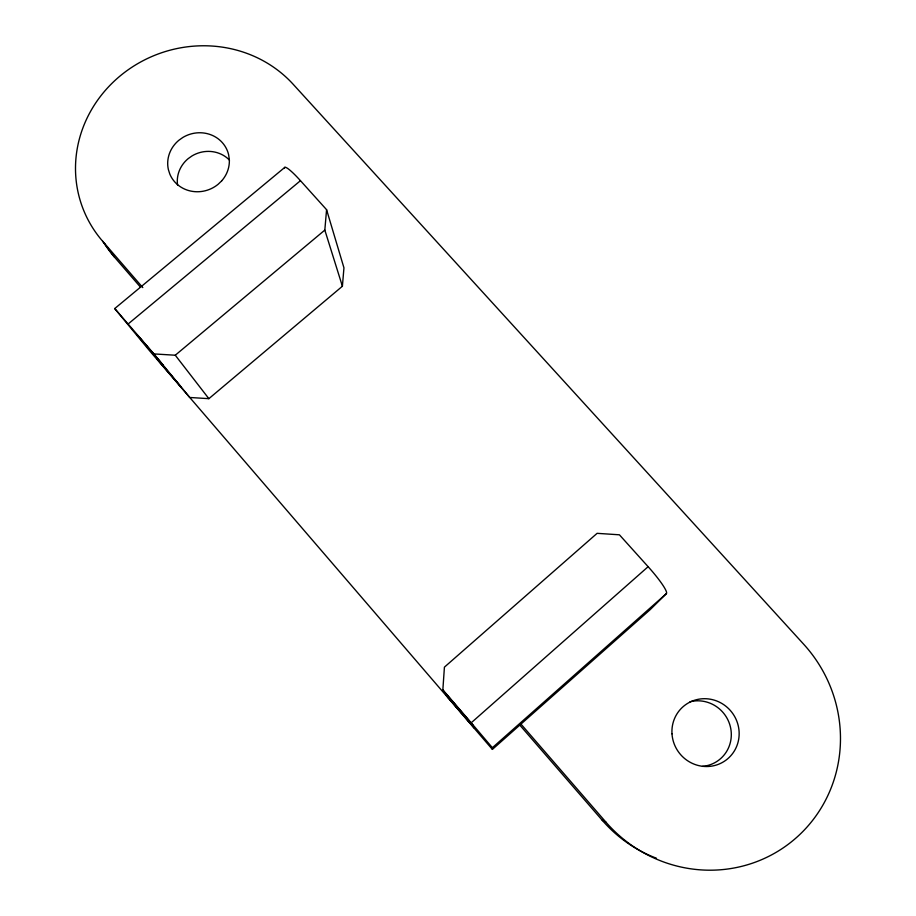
<?xml version="1.0" encoding="UTF-8"?>
<svg xmlns="http://www.w3.org/2000/svg" width="916" height="916" viewBox="0 0 916 916"><rect width="100%" height="100%" fill="white"/><g stroke="black" fill="none" stroke-linecap="round" stroke-linejoin="round"><path stroke-width="1.37" d="M448.313 698.141L442.852 689.817L444.42 667.146L597.106 533.33L619.411 534.807L648.127 566.695A31.373 4.351 48.2 0 1 666.401 593.614L650.177 609.644L492.384 749.391L149.526 350.691L114.718 308.577L284.899 167.296M114.706 308.52L153.922 353.92L189.749 397.475L208.871 398.666L342.401 286.239L343.947 267.838L326.577 209.684L300.459 180.681A29.873 3.916 50.5 0 0 284.51 168.429M342.401 286.239L324.825 230.088L326.577 209.684M492.384 749.391L492.373 747.719L666.401 593.614M492.373 747.719L471.213 722.793L648.127 566.695M153.922 353.92L175.277 355.225L324.825 230.088M128.16 323.966L300.459 180.681M519.796 725.083L602.213 820.244L605.842 822.053A137.205 132.98 53.2 0 0 797.092 837.018A137.205 132.98 53.2 0 0 803.71 644.257L293.154 84.261A124.221 117.133 -20.8 0 0 120.488 75.65A124.221 117.133 -20.8 0 0 102.661 241.263L114.26 256.858L140.48 287.132M102.661 241.263L142.804 287.601M520.964 724.087L605.842 822.053M143.331 341.966L137.389 335.199L163.243 365.358L146.434 345.561M465.11 717.411L474.328 727.957L448.703 698.164L461.836 713.61M442.852 689.817L471.213 722.793M175.277 355.225L208.871 398.666M690.011 701.77A33.194 32.197 53.6 0 1 730.705 728.277A33.194 32.197 53.6 0 1 702.492 766.383M177.567 185.043A30.136 28.476 -20.9 0 1 188.215 158.605L192.051 155.903A30.136 28.476 -20.9 0 1 229.481 160.117M656.451 858.235A132.797 128.79 53.7 0 1 602.213 820.244M114.26 256.858A120.546 113.939 -20.9 0 1 104.287 243.381M221.649 180.899L218.157 184.253A31.052 29.278 -20.8 0 1 169.792 174.017L168.395 169.632A31.052 29.278 -20.8 0 1 178.975 140.182L182.937 137.4A31.052 29.278 -20.8 0 1 228.611 154.678L229.298 159.224A31.052 29.278 -20.8 0 1 221.649 180.899M446.447 694.511L473.251 725.735L446.447 694.511M156.682 358.511L180.807 386.701L156.682 358.511M671.989 733.808A34.293 33.239 53.2 0 0 724.201 761.379A34.293 33.239 53.2 0 0 720.423 702.664A34.293 33.239 53.2 0 0 671.989 733.808"/></g></svg>
